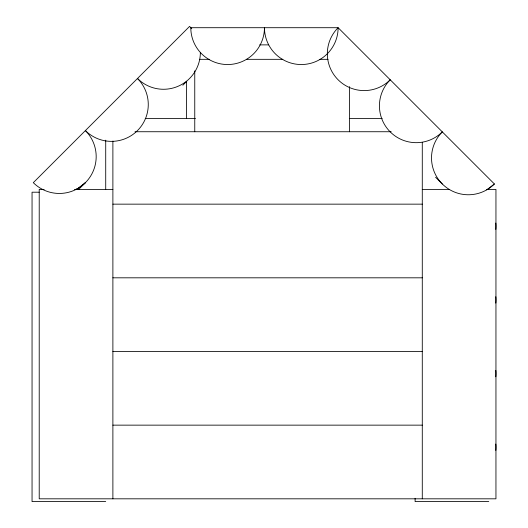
<?xml version="1.0" encoding="UTF-8"?>
<svg xmlns="http://www.w3.org/2000/svg" width="528" height="528" viewBox="0 0 528 528"><rect width="100%" height="100%" fill="white"/><g stroke="black" fill="none" stroke-linecap="round" stroke-linejoin="round"><path stroke-width="0.79" d="M78.652 189.413L85.397 182.668A36.835 36.835 0 0 0 85.397 130.581A36.835 36.835 0 0 0 137.485 130.581A36.835 36.835 0 0 0 137.485 78.487A36.835 36.835 0 0 0 200.363 52.444M182.833 85.232L186.767 81.299M486.77 189.829L494.399 183.975L338.125 27.707L190.793 27.707A36.835 36.835 0 0 0 227.627 64.541A36.835 36.835 0 0 0 264.462 27.707A36.835 36.835 0 0 0 301.297 64.541A36.835 36.835 0 0 0 338.125 27.707A36.835 36.835 0 0 0 338.125 79.801A36.835 36.835 0 0 0 390.218 79.801A36.835 36.835 0 0 0 390.218 131.888A36.835 36.835 0 0 0 442.306 131.888A36.835 36.835 0 0 0 442.306 183.975A36.835 36.835 0 0 0 494.399 183.975M75.544 189.44L77.768 188.522L85.397 182.668A36.835 36.835 0 0 1 33.304 182.668L189.572 26.4A36.835 36.835 0 0 1 191.743 28.763M259.637 44.873L268.686 44.873M199.696 59.327L209.57 59.327M246.602 59.327L282.81 59.327M319.836 59.327L328.066 59.327M145.233 118.536L195.452 118.536M349.325 118.536L382.219 118.536M134.99 131.736L391.189 131.736M44.154 189.413L39.217 189.413L39.217 498.815L495.95 498.815L495.95 189.413L486.625 189.413M74.461 189.413L112.886 189.413M422.281 189.413L449.585 189.413M39.178 192.205L32.05 192.205L32.05 501.6L105.719 501.6M112.886 204.151L422.281 204.151M112.886 277.814L422.281 277.814M112.886 351.483L422.281 351.483M112.886 425.146L422.281 425.146M488.783 501.6L415.114 501.6L415.114 498.3M435.567 177.236L442.306 183.975M422.281 142.527L422.281 498.815M349.457 86.625L349.457 131.736M194.759 70.877L194.759 131.736M186.404 81.701L186.404 118.536M112.886 141.062L112.886 498.815M105.719 140.184L105.719 189.473M76.052 189.413A36.835 36.835 0 0 1 79.253 189.559M495.812 370.379A36.835 36.835 0 0 1 495.812 376.781M495.812 444.048A36.835 36.835 0 0 1 495.812 450.45M495.812 296.716A36.835 36.835 0 0 1 495.812 303.118M495.812 223.047A36.835 36.835 0 0 1 495.812 229.449"/></g></svg>
